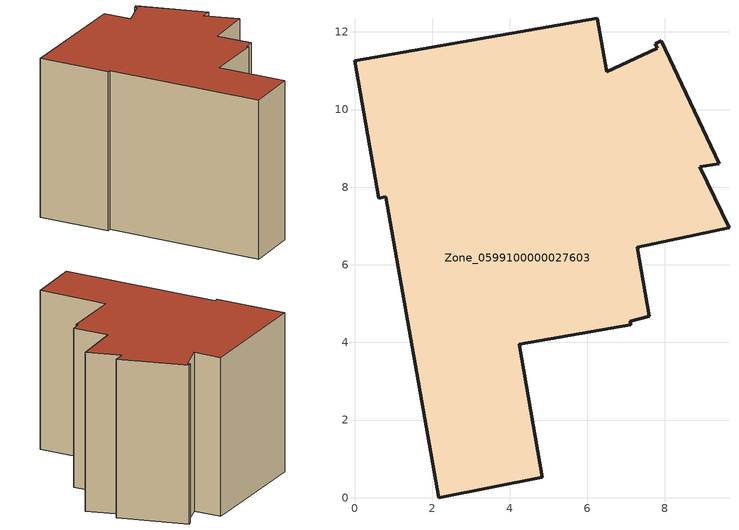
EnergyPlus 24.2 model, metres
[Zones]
Zone_0599100000027603
 floor ground (C_G): 2.17,0 0.8,7.75 0.62,7.72 0,11.26 6.25,12.35 6.49,10.97 7.79,11.58 7.74,11.69 7.91,11.77 9.4,8.61 8.9,8.53 9.65,6.95 7.28,6.45 7.6,4.67 7.1,4.55 7.12,4.45 4.24,3.95 4.84,0.53 z2.12
 wall outside (C_F): 2.17,0 4.84,0.53 4.24,3.95 7.12,4.45 7.1,4.55 7.6,4.67 7.28,6.45 9.65,6.95 8.9,8.53 9.4,8.61 7.91,11.77 7.74,11.69 7.79,11.58 6.49,10.97 6.25,12.35 0,11.26 0.62,7.72 0.8,7.75 2.17,0 z2.12:10.15
 roof outside (C_R): 0.8,7.75 2.17,0 4.84,0.53 4.24,3.95 7.12,4.45 7.1,4.55 7.6,4.67 7.28,6.45 9.65,6.95 8.9,8.53 9.4,8.61 7.91,11.77 7.74,11.69 7.79,11.58 6.49,10.97 6.25,12.35 0,11.26 0.62,7.72 z10.15
[BUILDING]
Pand.0599100000027603: North Axis=0; Terrain=City; Loads Convergence Tolerance Value=0.04; Temperature Convergence Tolerance Value=0.4; Solar Distribution=FullExterior; Maximum Number of Warmup Days=25; Minimum Number of Warmup Days=1
[Site:Location]
Rotterdam.The.Hague.AP_ZH_NLD Design_Conditions: Latitude=51.96; Longitude=4.45; Time Zone=1; Elevation=-4.5
[SITE:GROUNDTEMPERATURE:BUILDINGSURFACE]
18, 18, 18, 18, 18, 18, 18, 18, 18, 18, 18, 18
[MATERIAL] Thermal Absorptance=0.9; Solar Absorptance=0.7; Visible Absorptance=0.7
Name | Roughness | Thickness | Conductivity | Density | Specific Heat
G.TC.1975-1991 | MediumSmooth | 0.15 | 0.288461 | 540 | 1210
F.TC.1975-1991 | Rough | 0.3 | 0.230769 | 1920 | 840
R.TC.1975-1991 | MediumRough | 0.2 | 0.153846 | 1500 | 1000
[CONSTRUCTION]
C_G: G.TC.1975-1991
C_F: F.TC.1975-1991
C_R: R.TC.1975-1991
[ZONE]
Zone_0599100000027603: Type=1; Multiplier=1; Ceiling Height=Autocalculate; Volume=Autocalculate; Floor Area=autocalculate; Part of Total Floor Area=Yes
[ZONEINFILTRATION:DESIGNFLOWRATE]
Infil_Zone_0599100000027603: Zone or ZoneList or Space or SpaceList=Zone_0599100000027603; Schedule=AlwaysOn; Design Flow Rate Calculation Method=Flow/Area; Flow Rate per Floor Area=0.003; Constant Term Coefficient=1; Temperature Term Coefficient=0; Velocity Term Coefficient=0; Velocity Squared Term Coefficient=0
[HVACTEMPLATE:ZONE:IDEALLOADSAIRSYSTEM]
Zone_0599100000027603: Maximum Heating Supply Air Temperature=50; Minimum Cooling Supply Air Temperature=13; Maximum Heating Supply Air Humidity Ratio=0.0156; Minimum Cooling Supply Air Humidity Ratio=0.0077; Heating Limit=NoLimit; Cooling Limit=NoLimit; Dehumidification Control Type=ConstantSensibleHeatRatio; Cooling Sensible Heat Ratio=0.7; Dehumidification Setpoint=60; Humidification Control Type=None; Humidification Setpoint=30; Outdoor Air Method=None; Outdoor Air Flow Rate per Person=0.00944; Outdoor Air Flow Rate per Zone Floor Area=0; Outdoor Air Flow Rate per Zone=0; Demand Controlled Ventilation Type=None; Outdoor Air Economizer Type=NoEconomizer; Heat Recovery Type=None; Sensible Heat Recovery Effectiveness=0.7; Latent Heat Recovery Effectiveness=0.65
[ZONECONTROL:THERMOSTAT]
ThermostatControl_Zone_0599100000027603: Zone or ZoneList=Zone_0599100000027603; Control Type Schedule=DualSetpointControlType; Control 1=Thermostat_Zone_0599100000027603; Temperature Difference Between Cutout And Setpoint=0
[THERMOSTATSETPOINT:DUALSETPOINT]
Thermostat_Zone_0599100000027603: Heating Setpoint Temperature Schedule=HeatingSetpoint_Zone_0599100000027603; Cooling Setpoint Temperature Schedule=CoolingSetpoint_Zone_0599100000027603
[SCHEDULE:COMPACT]
HeatingSetpoint_Zone_0599100000027603: Through: 12/31, For: AllDays, Until: 24:00, 21
CoolingSetpoint_Zone_0599100000027603: Through: 12/31, For: AllDays, Until: 24:00, 24
DualSetpointControlType: Through: 12/31, For: AllDays, Until: 24:00, 4
AlwaysOn: Through: 12/31, For: AllDays, Until: 24:00, 1
